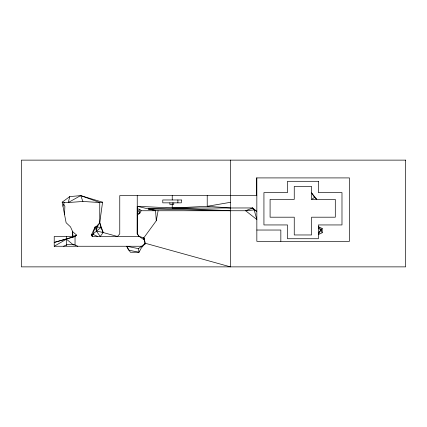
<?xml version="1.0" encoding="UTF-8"?>
<svg xmlns="http://www.w3.org/2000/svg" width="427" height="427" viewBox="0 0 427 427"><rect width="100%" height="100%" fill="white"/><g stroke="black" fill="none" stroke-linecap="round" stroke-linejoin="round"><path stroke-width="0.64" d="M144.289 239.931L139.234 236.478L137.195 233.879L137.243 206.3L230.447 210.741L148.206 208.883L137.243 206.3M64.53 214.466L64.877 206.294L63.767 204.17L64.146 202.297M72.659 231.647L76.593 235.085L72.82 236.478L72.659 231.647L70.503 226.865L66.116 222.723L62.177 202.19L69.75 196.607L80.666 195.614L102.56 202.19L99.753 222.723L100.948 227.511L103.179 232.539L117.473 236.478L119.763 233.879L119.763 195.587L256.84 195.587M156.266 220.78L158.091 210.741L245.648 210.741L254.188 209.897L256.84 211.477L252.693 207.954L172.236 208.045L148.206 208.883L155.588 210.741L156.266 220.78L143.819 237.844L145.047 244.319M62.177 202.19L68.272 202.531L80.666 195.614L99.753 202.531L99.753 222.723L103.179 232.539L100.233 236.478L96.422 231.012L95.141 226.865L91.49 234.775L92.275 236.478L91.218 234.722L92.691 234.22L100.948 227.511L96.128 226.785L95.141 226.865L92.275 236.478L139.234 236.478L143.819 237.844L144.55 239.664M96.422 231.012L97.196 226.881L99.753 222.723L96.128 226.785L96.422 231.012L103.179 232.539M69.75 196.607L68.272 202.531L82.934 201.459L99.753 202.531L102.56 202.19M62.945 206.209L63.767 204.17M137.195 215.112L139.752 213.297L141.166 210.741L155.588 210.741M318.366 228.493L321.088 229.811L318.366 234.572L322.182 232.774L321.088 229.811L318.366 226.625L322.182 228.493L318.366 232.774M75.045 245.605L75.045 236.478L54.218 242.429L75.045 236.478L76.593 235.085M143.819 237.844L145.415 243.305L141.39 247.847L139.031 252.245L128.586 250.147L126.696 246.256L138.492 248.642L145.415 243.305L230.447 266.87L230.447 160.13M311.587 199.393L335.302 199.393L335.302 217.194L311.587 217.194L311.587 234.967L294.251 234.967L294.251 217.194L270.088 217.194L270.088 199.393L294.251 199.393L294.251 186.434L311.587 186.434L311.587 199.393L314.486 197.397L316.818 199.393L311.587 192.913L314.486 197.397M75.045 236.478L54.218 236.478L54.218 246.256L66.447 239.189L73.524 245.013M63.591 246.256L67.14 244.639L74.245 244.639L77.794 246.256M230.447 202.313L207.223 206.3L172.236 208.045L172.252 202.846M137.211 213.297L139.752 213.297L139.752 209.326L137.216 208.84L139.752 213.297M256.84 230.03L280.838 230.03L280.838 241.33M54.218 246.256L142.095 246.256M230.447 207.954L207.223 206.3L207.223 195.587M148.206 208.883L158.091 210.741M92.691 234.22L97.73 236.478M139.752 209.326L141.166 210.741M139.234 236.478L137.243 233.879L137.243 195.587M126.696 246.256L130.379 252.245L139.031 252.245L138.492 248.642M80.666 195.614L82.934 201.459M72.643 231.61L72.82 236.478M322.182 228.493L322.182 232.774M256.84 177.915L256.84 241.33L349.441 241.33L349.441 177.915L256.499 177.915L256.499 195.587M177.894 199.969L177.894 202.846M173.768 202.846L173.768 204.448L169.866 204.448L169.866 202.846M172.236 195.587L172.236 199.969M66.447 236.478L66.447 245.616M252.693 207.954L245.648 210.741L256.84 219.563L254.188 209.897L252.693 207.954M405.65 160.13L21.35 160.13L21.35 266.87L405.65 266.87L405.65 160.13M318.366 181.304L287.494 181.304L287.494 192.614L263.934 192.614L263.934 224.944L287.494 224.944L287.494 238.736L318.366 238.736L318.366 224.944L341.984 224.944L341.984 192.614L318.366 192.614L318.366 181.304M181.32 199.969L162.772 199.969L162.772 202.846L181.32 202.846L181.32 199.969"/></g></svg>
